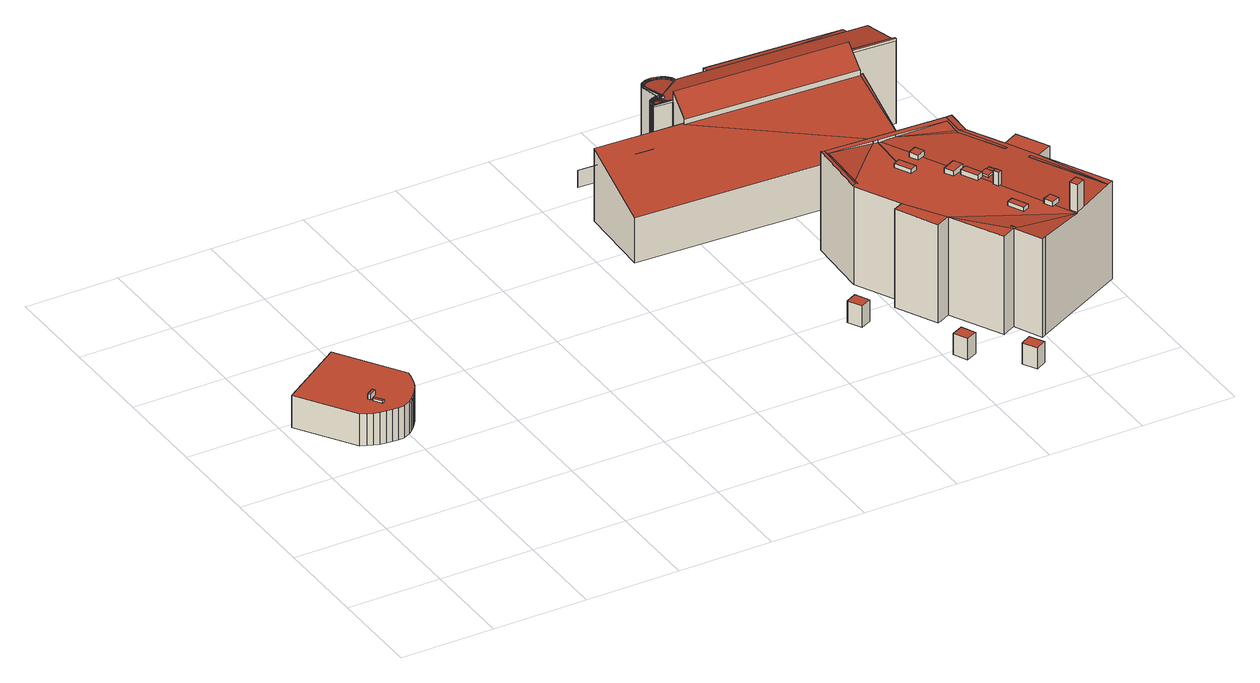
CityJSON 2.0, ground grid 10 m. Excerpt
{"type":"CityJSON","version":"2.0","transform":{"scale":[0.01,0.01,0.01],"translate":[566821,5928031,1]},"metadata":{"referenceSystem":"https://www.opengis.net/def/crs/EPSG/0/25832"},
"CityObjects":{
"building1":{"type":"Building","attributes":{"Grundfläche 2D":"79.276464","Grundhöhe NN":"2.818"},"children":["building1-1","building1-2"],"geometry":[{"type":"Solid","lod":"3","boundaries":[[[[0,1,2,3,4,5,6,7,8,9,10,11,12,13,14,15,16,17,18,19]],[[20,21,13,12]],[[22,20,12,11]],[[21,23,14,13]],[[23,24,15,14]],[[24,25,16,15]],[[25,26,17,16]],[[26,27,18,17]],[[27,28,19,18]],[[28,29,0,19]],[[29,30,1,0]],[[30,31,2,1]],[[31,32,3,2]],[[32,33,4,3]],[[33,34,5,4]],[[34,35,6,5]],[[35,36,7,6]],[[36,37,8,7]],[[37,38,9,8]],[[38,39,10,9]],[[39,22,11,10]],[[26,25,24,23,21,20,22,39,38,37,36,35,34,33,32,31,30,29,28,27]]]],"semantics":{"surfaces":[{"type":"RoofSurface"},{"type":"WallSurface"},{"type":"GroundSurface"}],"values":[[0,1,1,1,1,1,1,1,1,1,1,1,1,1,1,1,1,1,1,1,1,2]]}}]},
"building1-1":{"type":"BuildingInstallation","parents":["building1"],"geometry":[{"type":"MultiSurface","lod":"3","boundaries":[[[40,41,42,43,44]],[[42,41,45,46]],[[43,42,46,47]],[[48,40,44,43,47,49]],[[41,40,48,45]]],"semantics":{"surfaces":[{"type":"RoofSurface"},{"type":"WallSurface"}],"values":[0,1,1,1,1]}}]},
"building1-2":{"type":"BuildingInstallation","parents":["building1"],"geometry":[{"type":"MultiSurface","lod":"3","boundaries":[[[50,51,52,53,54]],[[55,56,57,52,51,50]],[[53,52,57,58]],[[58,59,54,53]],[[50,54,59,55]]],"semantics":{"surfaces":[{"type":"RoofSurface"},{"type":"WallSurface"}],"values":[0,1,1,1,1]}}]},
"building2":{"type":"Building","attributes":{"Grundfläche 2D":"2.148782","Grundhöhe NN":"3.677"},"geometry":[{"type":"Solid","lod":"3","boundaries":[[[[60,61,62,63]],[[64,65,63,62]],[[65,66,60,63]],[[66,67,61,60]],[[67,64,62,61]],[[67,66,65,64]]]],"semantics":{"surfaces":[{"type":"RoofSurface"},{"type":"WallSurface"},{"type":"GroundSurface"}],"values":[[0,1,1,1,1,2]]}}]},
"building3":{"type":"Building","attributes":{"Grundfläche 2D":"2.157138","Grundhöhe NN":"3.715"},"geometry":[{"type":"Solid","lod":"3","boundaries":[[[[68,69,70,71]],[[72,73,71,70]],[[73,74,68,71]],[[74,75,69,68]],[[75,72,70,69]],[[75,74,73,72]]]],"semantics":{"surfaces":[{"type":"RoofSurface"},{"type":"WallSurface"},{"type":"GroundSurface"}],"values":[[0,1,1,1,1,2]]}}]},
"building4":{"type":"Building","attributes":{"Grundfläche 2D":"2.168815","Grundhöhe NN":"3.710"},"geometry":[{"type":"Solid","lod":"3","boundaries":[[[[76,77,78,79]],[[80,81,79,78]],[[81,82,76,79]],[[82,83,77,76]],[[83,80,78,77]],[[83,82,81,80]]]],"semantics":{"surfaces":[{"type":"RoofSurface"},{"type":"WallSurface"},{"type":"GroundSurface"}],"values":[[0,1,1,1,1,2]]}}]},
"building5":{"type":"Building","attributes":{"Grundfläche 2D":"495.336887","Grundhöhe NN":"1.739"},"children":["building5-1","building5-2","building5-3"],"geometry":[{"type":"Solid","lod":"3","boundaries":[[[[84,85,86,87]],[[88,89,90,91,92,93,94,95,96,86,85]],[[92,91,90,97,98,99]],[[95,94,96]],[[100,101,97]],[[102,103,104,105,106,107,108,109,110,111,112,113,114,115,116,92,99,98,97,101,117,118]],[[104,119,105]],[[120,118,117]],[[121,102,118]],[[122,103,102]],[[123,106,105]],[[124,107,106]],[[125,110,109]],[[126,110,125]],[[127,111,110]],[[128,113,112]],[[129,114,113]],[[130,114,129]],[[131,115,114]],[[132,94,93,133]],[[134,135,136,94,132,133]],[[137,94,136]],[[135,134,133,93,92,138,139,140,141,142,143,144,145,146,147,148,149,150,151,152,153,154,155,156,157,158,159,160,161,162,163,94,137,136]],[[161,160,159,164,94,163,162]],[[158,94,164,159]],[[156,94,158,157]],[[155,154,94,156]],[[152,94,154,153]],[[150,165,94,152,151]],[[150,166,167,168,169,170,171,172,173,174,175,176,177,178,179,180,181,182,183,184,185,186,94,187,188,189,190,165]],[[165,190,191,94]],[[190,189,94,191]],[[187,94,189,188]],[[192,193,194,195,196,197,198]],[[199,200,201,202,203]],[[204,202,201]],[[205,202,204]],[[206,207,208]],[[209,208,210]],[[206,208,209]],[[211,212,213,209,210,214]],[[215,85,84,216]],[[215,217,201,89,88,85]],[[218,97,90,89,201,200,219]],[[100,97,218,220]],[[101,100,220,221]],[[117,101,221,222]],[[120,117,222,223]],[[118,120,223,224]],[[121,118,224,225]],[[102,121,225,226]],[[122,102,226,227]],[[103,122,227,228]],[[104,103,228,229]],[[119,104,229,230]],[[231,123,105,119,230,232]],[[106,123,231,233]],[[124,106,233,234]],[[107,124,234,235]],[[108,107,235,236]],[[109,108,236,237]],[[125,109,237,238]],[[126,125,238,239]],[[110,126,239,240]],[[127,110,240,241]],[[111,127,241,242]],[[112,111,242,243]],[[128,112,243,244]],[[113,128,244,245]],[[129,113,245,246]],[[130,129,246,247]],[[114,130,247,248]],[[131,114,248,249]],[[115,131,249,250]],[[116,115,250,251]],[[92,116,251,252]],[[138,92,252,253]],[[139,138,253,254]],[[140,139,254,255]],[[141,140,255,256]],[[142,141,256,257]],[[143,142,257,258]],[[144,143,258,259]],[[145,144,259,260]],[[146,145,260,261]],[[147,146,261,262]],[[148,147,262,263]],[[149,148,263,264]],[[150,149,264,265]],[[166,150,265,266]],[[167,166,266,267]],[[168,167,267,268]],[[169,168,268,269]],[[170,169,269,270]],[[171,170,270,271]],[[172,171,271,272]],[[173,172,272,273]],[[174,173,273,274]],[[175,174,274,275]],[[176,175,275,276]],[[177,176,276,277]],[[178,177,277,278]],[[179,178,278,279]],[[180,179,279,280]],[[181,180,280,281]],[[182,181,281,282]],[[183,182,282,283]],[[185,184,183,283,284,285,286,287]],[[288,289,94,186,185,287,286,285,290,291]],[[292,96,94,289,288,291,293,294]],[[84,87,295,216]],[[296,214,210,198,197,196,96,292,294,293,297,298]],[[198,210,208,192]],[[295,87,86,299,195,194,193,192,208,207,300]],[[195,299,86,96,196]],[[204,201,217,301]],[[205,204,301,302]],[[202,205,302,303]],[[203,202,303,304]],[[200,199,203,304,219]],[[296,298,297,305,212,211,214]],[[212,305,306,213]],[[209,213,306,307]],[[206,209,307,308]],[[207,206,308,300]],[[265,264,263,262,261,260,259,258,257,256,255,254,253,252,251,250,249,248,247,246,245,244,243,242,241,240,239,238,237,236,235,234,233,231,232,230,229,228,227,226,225,224,223,222,221,220,218,219,304,303,302,301,217,215,216,295,300,308,307,306,305,297,293,291,290,285,284,283,282,281,280,279,278,277,276,275,274,273,272,271,270,269,268,267,266]]]],"semantics":{"surfaces":[{"type":"RoofSurface"},{"type":"WallSurface"},{"type":"GroundSurface"}],"values":[[0,0,0,0,0,0,0,0,0,0,0,0,0,0,0,0,0,0,0,0,0,0,0,0,0,0,0,0,0,0,0,0,0,0,0,0,0,0,0,0,0,1,1,1,1,1,1,1,1,1,1,1,1,1,1,1,1,1,1,1,1,1,1,1,1,1,1,1,1,1,1,1,1,1,1,1,1,1,1,1,1,1,1,1,1,1,1,1,1,1,1,1,1,1,1,1,1,1,1,1,1,1,1,1,1,1,1,1,1,1,1,1,1,1,1,1,1,1,1,1,1,1,1,1,1,2]]}}]},
"building5-1":{"type":"BuildingInstallation","parents":["building5"],"geometry":[{"type":"MultiSurface","lod":"3","boundaries":[[[309,310,311]],[[312,313,314,311,310,315,316]],[[311,314,317,318]],[[319,320,321,309]],[[309,321,322,310]],[[323,324,320]],[[320,324,325,321]],[[326,327,328,323]],[[328,324,323]],[[329,330,331,327]],[[327,331,332,328]],[[333,334,335,330]],[[330,335,336,331]],[[334,337,338,339]],[[339,340,334]],[[340,335,334]],[[341,342,343,338]],[[338,343,344,339]],[[342,345,346,343]],[[347,345,342]],[[348,345,347]],[[349,350,351,348]],[[351,345,348]],[[352,353,354,350]],[[354,351,350]],[[355,356,357,353]],[[357,354,353]],[[358,359,356]],[[359,357,356]],[[360,361,359,358]],[[362,361,360]],[[363,364,361,362]],[[365,364,363]],[[366,367,368,369,364,365]],[[370,371,368]],[[371,369,368]],[[372,373,371,370]],[[373,372,374,375,376,377,378,379,380,381]],[[382,383,384,379,378]],[[383,385,386,387,384]],[[388,389,387,386]],[[390,391,389]],[[391,387,389]],[[392,387,391]],[[393,394,387,392]],[[395,394,393]],[[396,394,395]],[[397,398,396]],[[396,398,399,394]],[[400,401,397]],[[401,398,397]],[[402,401,400]],[[403,404,402]],[[404,401,402]],[[405,404,403]],[[406,404,405]],[[407,408,406]],[[408,404,406]],[[409,410,411,407]],[[411,408,407]],[[410,412,413,411]],[[414,415,412]],[[412,415,416,413]],[[417,418,415,414]],[[419,418,417]],[[420,418,419]],[[421,422,423,420]],[[423,418,420]],[[424,422,421]],[[425,426,427,422,424]],[[426,428,429,427]],[[430,431,432,433,429,428]],[[434,435,436,437,432,431]],[[438,439,436,435]],[[438,440,441,442,443,439]],[[444,441,440]],[[445,441,444]],[[446,447,448,445]],[[445,448,449,441]],[[450,451,447,446]],[[452,453,451]],[[451,453,454,447]],[[455,456,452]],[[456,453,452]],[[457,456,455]],[[458,459,460,457]],[[457,460,461,456]],[[459,462,463]],[[460,459,463,464]],[[462,465,466,463]],[[467,463,466]],[[465,468,466]],[[468,467,466]],[[469,470,463,467]],[[471,317,314]],[[471,472,473,474]],[[475,476,477,478,479,480,481,482,317,471,474,483,484]],[[485,486,473]],[[486,487,473]],[[474,473,487,488,489]],[[490,491,309,311]],[[491,492,319,309]],[[492,493,320,319]],[[493,494,323,320]],[[494,495,326,323]],[[495,496,327,326]],[[496,497,329,327]],[[497,498,330,329]],[[498,499,333,330]],[[499,500,334,333]],[[500,501,337,334]],[[501,502,338,337]],[[502,503,341,338]],[[342,341,503,188]],[[188,504,347,342]],[[347,504,190,348]],[[190,505,349,348]],[[352,350,349,505,506]],[[506,151,507,355,353,352]],[[355,507,153,356]],[[153,508,358,356]],[[362,360,358,508,155,509]],[[509,157,510,365,363,362]],[[365,510,159,366]],[[159,511,367,366]],[[511,160,368,367]],[[370,368,160,512]],[[370,512,162,372]],[[162,513,374,372]],[[513,514,375,374]],[[375,514,137,376]],[[137,515,377,376]],[[515,135,378,377]],[[382,378,135,516]],[[383,382,516,517]],[[383,517,134,385]],[[134,518,386,385]],[[518,133,519,390,389,388,386]],[[519,91,99,520,395,393,392,391,390]],[[396,395,520,521]],[[521,522,397,396]],[[522,523,400,397]],[[523,524,403,402,400]],[[525,405,524]],[[405,403,524]],[[405,525,526,406]],[[526,527,407,406]],[[527,528,409,407]],[[528,529,410,409]],[[529,530,412,410]],[[530,531,414,412]],[[531,532,533,419,417,414]],[[533,534,420,419]],[[534,535,536,424,421,420]],[[426,425,424,536,537,538]],[[538,539,428,426]],[[539,540,430,428]],[[540,541,431,430]],[[541,542,434,431]],[[542,543,435,434]],[[438,435,543,544]],[[544,545,440,438]],[[545,546,444,440]],[[546,547,445,444]],[[547,548,446,445]],[[450,446,548,549]],[[549,550,451,450]],[[550,551,452,451]],[[551,552,455,452]],[[552,553,457,455]],[[553,554,458,457]],[[554,555,459,458]],[[462,459,555,556]],[[556,557,465,462]],[[468,465,557,558]],[[559,560,470,469,467,468,558,98]],[[560,97,463,470]],[[97,100,464,463]],[[100,101,460,464]],[[101,117,461,460]],[[117,120,456,461]],[[120,118,453,456]],[[118,121,454,453]],[[121,102,447,454]],[[102,122,448,447]],[[122,103,449,448]],[[103,104,441,449]],[[442,441,104,119]],[[119,105,123,439,443,442]],[[123,106,436,439]],[[437,436,106,124]],[[124,107,432,437]],[[107,108,433,432]],[[108,109,429,433]],[[109,125,427,429]],[[125,126,422,427]],[[126,110,423,422]],[[110,127,418,423]],[[127,111,415,418]],[[111,112,416,415]],[[112,128,413,416]],[[128,113,411,413]],[[113,129,408,411]],[[129,130,404,408]],[[130,114,401,404]],[[114,131,398,401]],[[131,115,399,398]],[[115,116,394,399]],[[387,394,116,92]],[[384,387,92,138]],[[138,139,379,384]],[[139,140,380,379]],[[140,141,381,380]],[[141,142,373,381]],[[142,143,371,373]],[[143,144,369,371]],[[144,145,364,369]],[[145,146,361,364]],[[146,147,359,361]],[[357,359,147,148]],[[148,149,354,357]],[[149,150,351,354]],[[150,166,345,351]],[[166,167,346,345]],[[167,168,343,346]],[[168,169,344,343]],[[169,170,339,344]],[[170,171,340,339]],[[171,172,335,340]],[[172,173,336,335]],[[331,336,173,174]],[[174,175,332,331]],[[175,176,328,332]],[[176,177,324,328]],[[177,178,325,324]],[[178,179,321,325]],[[179,180,322,321]],[[180,181,310,322]],[[181,182,315,310]],[[182,183,316,315]],[[183,184,185,313,312,316]],[[94,561,472,471,314,313,185,186]],[[485,473,472,561,95,562]],[[485,562,93,486]],[[93,132,487,486]],[[487,132,563,488]],[[488,563,136,489]],[[136,163,161,164,158,156,154,478,477,476,475,484,483,474,489]],[[191,481,480,479,478,154,152,165]],[[191,189,482,481]],[[482,189,187,317]],[[187,564,490,311,318,317]]],"semantics":{"surfaces":[{"type":"RoofSurface"},{"type":"WallSurface"}],"values":[0,0,0,0,0,0,0,0,0,0,0,0,0,0,0,0,0,0,0,0,0,0,0,0,0,0,0,0,0,0,0,0,0,0,0,0,0,0,0,0,0,0,0,0,0,0,0,0,0,0,0,0,0,0,0,0,0,0,0,0,0,0,0,0,0,0,0,0,0,0,0,0,0,0,0,0,0,0,0,0,0,0,0,0,0,0,0,0,0,0,0,0,0,0,0,0,0,0,0,0,1,1,1,1,1,1,1,1,1,1,1,1,1,1,1,1,1,1,1,1,1,1,1,1,1,1,1,1,1,1,1,1,1,1,1,1,1,1,1,1,1,1,1,1,1,1,1,1,1,1,1,1,1,1,1,1,1,1,1,1,1,1,1,1,1,1,1,1,1,1,1,1,1,1,1,1,1,1,1,1,1,1,1,1,1,1,1,1,1,1,1,1,1,1,1,1,1,1,1,1,1,1,1,1,1,1,1,1,1,1,1,1,1,1,1,1,1,1,1,1,1,1,1,1,1,1,1,1,1,1,1,1,1,1,1,1,1,1,1,1,1,1,1,1,1,1,1,1,1,1,1,1]}}]},
"building5-2":{"type":"BuildingInstallation","parents":["building5"],"geometry":[{"type":"MultiSurface","lod":"3","boundaries":[[[565,566,567,568,299]],[[568,567,88,569]],[[87,565,299,568,569,86]],[[87,84,566,565]],[[567,566,84,570,88]]],"semantics":{"surfaces":[{"type":"RoofSurface"},{"type":"WallSurface"}],"values":[0,1,1,1,1]}}]},
"building5-3":{"type":"BuildingInstallation","parents":["building5"],"geometry":[{"type":"MultiSurface","lod":"3","boundaries":[[[571,287,572,296,292,289]],[[573,572,287]],[[574,575,572,573]],[[289,296,298,288]],[[287,571,289,288,576,286]],[[287,286,577,573]],[[574,573,577,578]],[[575,574,578,579]],[[296,572,575,579,298]],[[294,298,579,578,577,286,576,288]]],"semantics":{"surfaces":[{"type":"RoofSurface"},{"type":"WallSurface"},{"type":"OuterCeilingSurface"}],"values":[0,0,0,1,1,1,1,1,1,2]}}]},
"building6":{"type":"Building","attributes":{"Grundfläche 2D":"321.585678","Grundhöhe NN":"2.379"},"children":["building6-1","building6-2","building6-3","building6-4","building6-5","building6-6","building6-7","building6-8","building6-9","building6-10","building6-11"],"geometry":[{"type":"MultiSurface","lod":"3","boundaries":[[[580,581,582,583]],[[584,585,586,587,588,589,590,591,592,593,594,595,596,597,598,599,600]],[[601,602,603,604,605]],[[606,607,608,609,610]],[[611,612,613,614,615,616,617,618,619,620,608,621,622,603,623,624,625,592,591,590,626,627,628,629,630,631],[632,633,634,601,605,604,603]],[[635,636,637]],[[620,619,618,617,616,615,614,613,612,611,631,637,636,635,638,639,640,641,642,597,596,643,644,645,646,608]],[[609,608,646],[583,581,580]],[[647,623,603]],[[623,648,649,650,624]],[[628,651,629]],[[587,629,651]],[[625,652,593,592]],[[653,643,596,595,594]],[[641,640,598]],[[654,644,643]],[[645,655,656,657,646]],[[658,609,646]],[[597,642,641]],[[597,641,598]],[[640,600,599,598]],[[640,639,600]],[[638,635,584,600,639]],[[635,637,585,584]],[[637,631,630,629,586,585]],[[629,587,586]],[[651,628,588,587]],[[626,589,588,628,627]],[[590,589,626]],[[602,601,634]],[[603,602,632]],[[602,634,633]],[[602,633,632]],[[594,593,659]],[[606,610,660,661]],[[607,606,661,662]],[[647,603,622,621,608,607,662,663]],[[623,647,663,664]],[[648,623,664,665]],[[649,648,665,666]],[[667,624,650,649,666,668]],[[625,624,667,669]],[[652,625,669,670]],[[659,593,652,670,671,653,594]],[[654,643,653,671,672]],[[645,644,654,672,673]],[[655,645,673,674]],[[656,655,674,675]],[[676,646,657,656,675,677]],[[658,646,676,678]],[[609,658,678,679]],[[610,609,679,660]],[[674,673,672,671,670,669,667,668,666,665,664,663,662,661,660,679,678,676,677,675]]],"semantics":{"surfaces":[{"type":"RoofSurface"},{"type":"WallSurface"},{"type":"GroundSurface"}],"values":[0,0,0,0,0,0,0,0,0,0,0,0,0,0,0,0,0,0,1,1,1,1,1,1,1,1,1,1,1,1,1,1,1,1,1,1,1,1,1,1,1,1,1,1,1,1,1,1,1,1,1,1,2]}}]},
"building6-1":{"type":"BuildingInstallation","parents":["building6"],"geometry":[{"type":"MultiSurface","lod":"3","boundaries":[[[680,681,682,683]],[[684,685,683,682,686]],[[685,687,680,683]],[[688,681,680,687,689]],[[688,686,682,681]]],"semantics":{"surfaces":[{"type":"RoofSurface"},{"type":"WallSurface"}],"values":[0,1,1,1,1]}}]},
"building6-2":{"type":"BuildingInstallation","parents":["building6"],"geometry":[{"type":"MultiSurface","lod":"3","boundaries":[[[690,691,692,693,694]],[[692,691,690,695,636,696]],[[693,692,696,697]],[[697,698,694,693]],[[698,695,690,694]]],"semantics":{"surfaces":[{"type":"RoofSurface"},{"type":"WallSurface"}],"values":[0,1,1,1,1]}}]},
"building6-3":{"type":"BuildingInstallation","parents":["building6"],"geometry":[{"type":"MultiSurface","lod":"3","boundaries":[[[699,700,687,685]],[[701,702,700,699]],[[702,689,687,700]],[[684,701,699,685]]],"semantics":{"surfaces":[{"type":"RoofSurface"},{"type":"WallSurface"}],"values":[0,1,1,1]}}]},
"building6-4":{"type":"BuildingInstallation","parents":["building6"],"geometry":[{"type":"MultiSurface","lod":"3","boundaries":[[[703,704,705,706]],[[620,707,704,703,708]],[[707,709,705,704]],[[619,710,706,705,709]],[[710,708,703,706]]],"semantics":{"surfaces":[{"type":"RoofSurface"},{"type":"WallSurface"}],"values":[0,1,1,1,1]}}]},
"building6-5":{"type":"BuildingInstallation","parents":["building6"],"geometry":[{"type":"MultiSurface","lod":"3","boundaries":[[[711,712,713,714]],[[714,713,715,716]],[[711,714,716,717]],[[712,711,717,718]],[[713,712,718,715]]],"semantics":{"surfaces":[{"type":"RoofSurface"},{"type":"WallSurface"}],"values":[0,1,1,1,1]}}]},
"building6-6":{"type":"BuildingInstallation","parents":["building6"],"geometry":[{"type":"MultiSurface","lod":"3","boundaries":[[[719,720,721,722]],[[719,723,614,724,720]],[[724,725,721,720]],[[613,726,722,721,725]],[[726,723,719,722]]],"semantics":{"surfaces":[{"type":"RoofSurface"},{"type":"WallSurface"}],"values":[0,1,1,1,1]}}]},
"building6-7":{"type":"BuildingInstallation","parents":["building6"],"geometry":[{"type":"MultiSurface","lod":"3","boundaries":[[[727,728,729,730,731,732]],[[733,730,729,728,734,615]],[[731,730,733,735]],[[736,727,732,731,735,616]],[[728,727,736,734]]],"semantics":{"surfaces":[{"type":"RoofSurface"},{"type":"WallSurface"}],"values":[0,1,1,1,1]}}]},
"building6-8":{"type":"BuildingInstallation","parents":["building6"],"geometry":[{"type":"MultiSurface","lod":"3","boundaries":[[[737,738,739,740]],[[741,738,737,742,612]],[[741,743,739,738]],[[744,740,739,743,611]],[[744,742,737,740]]],"semantics":{"surfaces":[{"type":"RoofSurface"},{"type":"WallSurface"}],"values":[0,1,1,1,1]}}]},
"building6-9":{"type":"BuildingInstallation","parents":["building6"],"geometry":[{"type":"MultiSurface","lod":"3","boundaries":[[[745,746,747,748,749,750]],[[751,748,747,746,752,618]],[[749,748,751,753]],[[754,745,750,749,753,617]],[[746,745,754,752]]],"semantics":{"surfaces":[{"type":"RoofSurface"},{"type":"WallSurface"}],"values":[0,1,1,1,1]}}]},
"building6-10":{"type":"BuildingInstallation","parents":["building6"],"geometry":[{"type":"MultiSurface","lod":"3","boundaries":[[[755,756,757,758,759]],[[622,757,756,621]],[[758,757,622,760]],[[755,759,758,760,761,762]],[[756,755,762,621]]],"semantics":{"surfaces":[{"type":"RoofSurface"},{"type":"WallSurface"}],"values":[0,1,1,1,1]}}]},
"building6-11":{"type":"BuildingInstallation","parents":["building6"],"geometry":[{"type":"MultiSurface","lod":"3","boundaries":[[[763,764,765,766,767]],[[763,767,766,768,769,770]],[[771,764,763,770]],[[765,764,771,772]],[[766,765,772,768]],[[770,769,768,772,771]]],"semantics":{"surfaces":[{"type":"RoofSurface"},{"type":"WallSurface"},{"type":"OuterCeilingSurface"}],"values":[0,1,1,1,1,2]}}]}
},
"vertices":[
[935,2170,536],[977,2207,536],[1016,2248,536],[1052,2292,536],[1083,2338,536],[1110,2388,536],[1132,2439,536],[1149,2493,536],[1162,2548,536],[1170,2604,536],[726,3278,536],[28,2810,536],[420,2216,536],[477,2188,536],[536,2165,536],[597,2148,536],[659,2135,536],[722,2128,536],[786,2127,536],[849,2130,536],[420,2216,182],[477,2188,182],[28,2810,182],[536,2165,182],[597,2148,182],[659,2135,182],[722,2128,182],[786,2127,182],[849,2130,182],[935,2170,182],[977,2207,182],[1016,2248,182],[1052,2292,182],[1083,2338,182],[1110,2388,182],[1132,2439,182],[1149,2493,182],[1162,2548,182],[1170,2604,182],[726,3278,182],
[616,2403,594],[633,2377,594],[707,2427,594],[690,2453,594],[634,2416,594],[633,2377,536],[707,2427,536],[690,2453,536],[616,2403,536],[634,2416,536],
[663,2372,561],[646,2360,561],[640,2356,561],[699,2270,561],[723,2286,561],[663,2372,536],[646,2360,536],[640,2356,536],[699,2270,536],[723,2286,536],
[5477,1724,507],[5363,1665,507],[5438,1516,507],[5553,1575,507],[5438,1516,268],[5553,1575,268],[5477,1724,268],[5363,1665,268],
[6010,536,507],[6127,593,507],[6055,741,507],[5937,684,507],[6055,741,272],[5937,684,272],[6010,536,272],[6127,593,272],
[6523,283,507],[6412,221,507],[6495,73,507],[6606,136,507],[6495,73,271],[6606,136,271],[6523,283,271],[6412,221,271],
[7628,4673,988],[7628,4687,988],[7139,4709,988],[7138,4697,988],[7629,4699,985],[7651,5239,840],[5648,5329,840],[5298,5024,929],[5267,4998,937],[5288,4835,978],[5291,4804,986],[5297,4812,984],[5291,4792,990],[5622,5330,840],[5606,5315,844],[5298,5026,928],[5620,5345,836],[5617,5359,832],[5581,5429,816],[5557,5451,811],[5544,5461,809],[5529,5469,808],[5502,5480,806],[5473,5487,805],[5459,5488,805],[5444,5488,806],[5398,5481,809],[5368,5468,814],[5354,5460,816],[5329,5440,822],[5299,5403,833],[5287,5376,840],[5283,5363,844],[5613,5374,829],[5599,5403,822],[5530,5468,808],[5607,5389,825],[5591,5416,819],[5569,5441,814],[5516,5475,807],[5487,5484,805],[5428,5487,807],[5413,5485,808],[5382,5475,811],[5341,5451,819],[5318,5429,826],[5308,5416,829],[5293,5390,836],[5286,4835,979],[5265,4962,946],[5259,4962,946],[5245,4963,947],[5282,4835,979],[5238,4963,947],[5259,4999,937],[5251,4999,937],[5243,4999,937],[5234,4999,938],[5226,4998,938],[5217,4997,939],[5208,4995,940],[5199,4992,941],[5190,4989,942],[5181,4985,943],[5173,4981,944],[5165,4976,946],[5156,4971,948],[5186,4947,953],[5268,4836,979],[5193,4951,952],[5270,4836,979],[5200,4954,951],[5272,4836,979],[5208,4957,949],[5274,4836,979],[5215,4959,949],[5223,4961,948],[5278,4835,979],[5230,4962,947],[5279,4835,979],[5276,4835,979],[5266,4836,979],[5148,4965,949],[5141,4958,951],[5134,4951,954],[5128,4944,956],[5122,4936,958],[5116,4928,960],[5111,4919,962],[5107,4911,965],[5103,4902,967],[5100,4893,970],[5098,4884,972],[5096,4875,974],[5095,4866,976],[5094,4857,979],[5094,4849,981],[5094,4840,983],[5095,4832,985],[5096,4824,987],[5097,4821,988],[5098,4817,989],[5128,4815,988],[5257,4836,979],[5166,4932,957],[5260,4836,979],[5173,4938,956],[5263,4836,979],[7129,4478,935],[7129,4493,947],[7138,4697,1108],[7139,4709,1117],[5291,4792,1116],[5281,4577,947],[5280,4560,934],[5650,5373,650],[5648,5329,664],[7651,5239,645],[6197,5589,565],[5660,5615,574],[7675,5743,507],[6206,5810,512],[7163,4492,878],[7129,4493,878],[7129,4478,873],[7128,3691,581],[5280,4560,881],[4957,4593,885],[4344,4623,881],[4309,3808,576],[5281,4577,888],[7628,4687,74],[7628,4673,74],[7651,5239,74],[5622,5330,74],[5648,5329,74],[5620,5345,74],[5617,5359,74],[5613,5374,74],[5607,5389,74],[5599,5403,74],[5591,5416,74],[5581,5429,74],[5569,5441,74],[5557,5451,74],[5544,5461,74],[5530,5468,74],[5516,5475,74],[5529,5469,74],[5502,5480,74],[5487,5484,74],[5473,5487,74],[5459,5488,74],[5444,5488,74],[5428,5487,74],[5413,5485,74],[5398,5481,74],[5382,5475,74],[5368,5468,74],[5354,5460,74],[5341,5451,74],[5329,5440,74],[5318,5429,74],[5308,5416,74],[5299,5403,74],[5293,5390,74],[5287,5376,74],[5283,5363,74],[5267,4998,74],[5259,4999,74],[5251,4999,74],[5243,4999,74],[5234,4999,74],[5226,4998,74],[5217,4997,74],[5208,4995,74],[5199,4992,74],[5190,4989,74],[5181,4985,74],[5173,4981,74],[5165,4976,74],[5156,4971,74],[5148,4965,74],[5141,4958,74],[5134,4951,74],[5128,4944,74],[5122,4936,74],[5116,4928,74],[5111,4919,74],[5107,4911,74],[5103,4902,74],[5100,4893,74],[5098,4884,74],[5096,4875,74],[5095,4866,74],[5094,4857,74],[5094,4849,74],[5094,4840,74],[5095,4832,74],[5096,4824,74],[5097,4821,74],[5098,4817,74],[5098,4817,501],[5098,4817,525],[5291,4804,501],[5291,4804,525],[5128,4815,74],[5291,4804,74],[5291,4792,534],[5291,4792,74],[5291,4792,501],[7138,4697,74],[5281,4577,691],[5281,4577,74],[5281,4577,501],[7139,4709,1015],[7129,4493,74],[7675,5743,74],[6206,5810,74],[6197,5589,74],[5660,5615,74],[4344,4623,74],[4309,3808,74],[7128,3691,74],[7163,4492,74],
[5130,4849,995],[5094,4840,996],[5130,4843,996],[5097,4821,1000],[5098,4817,1001],[5128,4815,1002],[5095,4832,998],[5096,4824,999],[5257,4836,996],[5137,4842,996],[5130,4856,993],[5131,4862,991],[5094,4857,993],[5094,4849,995],[5132,4869,990],[5096,4875,990],[5095,4866,991],[5133,4876,988],[5135,4882,986],[5098,4884,988],[5137,4889,984],[5140,4896,983],[5103,4902,984],[5100,4893,986],[5143,4902,981],[5147,4909,979],[5111,4919,981],[5107,4911,983],[5151,4915,978],[5155,4921,976],[5122,4936,978],[5116,4928,979],[5160,4926,975],[5166,4932,974],[5134,4951,975],[5128,4944,976],[5148,4965,972],[5141,4958,974],[5171,4937,972],[5173,4938,972],[5177,4941,971],[5179,4942,971],[5156,4971,971],[5184,4946,970],[5186,4947,970],[5165,4976,970],[5190,4949,970],[5193,4951,969],[5173,4981,970],[5197,4953,969],[5181,4985,969],[5200,4954,968],[5190,4989,968],[5203,4955,968],[5208,4957,968],[5199,4992,968],[5210,4958,968],[5215,4959,967],[5217,4960,967],[5223,4961,967],[5208,4995,967],[5224,4961,967],[5217,4997,967],[5230,4962,967],[5226,4998,967],[5231,4962,967],[5237,4963,967],[5238,4963,967],[5244,4963,967],[5245,4963,967],[5251,4999,967],[5243,4999,967],[5234,4999,967],[5250,4963,967],[5256,4963,967],[5259,4999,967],[5259,4962,967],[5263,4962,967],[5267,4998,967],[5265,4962,967],[5272,4962,967],[5295,4963,967],[5296,4995,957],[5298,5024,949],[5298,5026,948],[5283,5363,850],[5312,5354,850],[5316,5366,847],[5320,5377,844],[5293,5390,844],[5287,5376,847],[5326,5388,841],[5299,5403,841],[5329,5393,840],[5332,5398,839],[5308,5416,839],[5333,5399,839],[5339,5406,837],[5341,5409,836],[5318,5429,836],[5350,5418,834],[5359,5427,831],[5329,5440,834],[5370,5435,829],[5341,5451,831],[5382,5442,827],[5368,5468,827],[5354,5460,829],[5386,5444,826],[5382,5475,825],[5394,5447,825],[5406,5452,824],[5408,5452,824],[5413,5485,823],[5398,5481,824],[5419,5455,823],[5426,5456,823],[5432,5457,822],[5428,5487,822],[5445,5458,822],[5444,5488,822],[5457,5458,821],[5469,5457,821],[5473,5487,821],[5459,5488,821],[5481,5454,822],[5493,5451,822],[5502,5480,822],[5487,5484,822],[5505,5447,823],[5516,5475,823],[5516,5442,824],[5544,5461,825],[5530,5468,824],[5529,5469,824],[5528,5435,825],[5539,5427,827],[5549,5418,829],[5581,5429,831],[5569,5441,829],[5557,5451,827],[5558,5409,831],[5566,5399,833],[5573,5387,836],[5599,5403,836],[5591,5416,833],[5579,5376,838],[5607,5389,838],[5584,5364,841],[5588,5352,844],[5590,5340,847],[5617,5359,844],[5613,5374,841],[5592,5328,849],[5622,5330,849],[5620,5345,847],[5592,5327,850],[5605,5316,852],[5606,5315,852],[5592,5315,852],[5615,5316,852],[5622,5316,852],[5291,4804,1008],[5296,4804,1008],[5297,4812,1005],[5281,4835,996],[5276,4835,996],[5274,4836,996],[5272,4836,996],[5270,4836,996],[5268,4836,996],[5266,4836,996],[5263,4836,996],[5260,4836,996],[5279,4835,996],[5278,4835,996],[5299,4834,996],[5288,4835,996],[5286,4835,996],[5285,4835,996],[5282,4835,996],[5130,4843,981],[5130,4849,980],[5130,4856,978],[5131,4862,976],[5132,4869,974],[5133,4876,973],[5135,4882,971],[5137,4889,969],[5140,4896,967],[5143,4902,966],[5147,4909,964],[5151,4915,962],[5155,4921,961],[5160,4926,959],[5171,4937,956],[5177,4941,955],[5184,4946,953],[5190,4949,952],[5197,4953,951],[5203,4955,950],[5210,4958,949],[5217,4960,948],[5224,4961,948],[5231,4962,947],[5237,4963,947],[5244,4963,947],[5250,4963,946],[5256,4963,946],[5263,4962,946],[5295,4963,945],[5312,5354,845],[5316,5366,841],[5320,5377,838],[5326,5388,836],[5332,5398,833],[5333,5399,833],[5339,5406,830],[5341,5409,830],[5350,5418,827],[5359,5427,824],[5370,5435,822],[5382,5442,820],[5386,5444,819],[5394,5447,818],[5406,5452,816],[5408,5452,816],[5419,5455,815],[5426,5456,815],[5432,5457,814],[5445,5458,814],[5457,5458,813],[5469,5457,813],[5481,5454,813],[5493,5451,814],[5505,5447,814],[5516,5442,815],[5528,5435,816],[5539,5427,818],[5549,5418,820],[5558,5409,822],[5566,5399,824],[5573,5387,827],[5579,5376,830],[5584,5364,832],[5588,5352,836],[5590,5340,838],[5592,5328,841],[5592,5327,842],[5592,5315,845],[5615,5316,844],[5622,5316,844],[5296,4804,986],[5299,4834,978],[5285,4835,979],[5137,4842,981],
[7138,4697,1015],[7628,4673,1015],[7629,4699,1015],[7139,4726,1015],[7139,4726,984],[7629,4687,988],
[5128,4815,525],[4957,4593,691],[5097,4821,521],[4371,4854,521],[4170,4631,691],[5128,4815,501],[5097,4821,501],[4371,4854,501],[4170,4631,501],
[6783,1058,1224],[6773,1053,1224],[6805,1017,1224],[6805,1018,1224],[6442,2963,1224],[6443,2963,1224],[6622,2953,1224],[7170,2924,1224],[7160,2700,1224],[7397,2236,1224],[7426,2248,1224],[7365,2373,1224],[7180,2730,1224],[7190,2987,1224],[5920,3049,1224],[5889,2442,1224],[5894,2415,1224],[5900,2404,1224],[5924,2990,1224],[6391,2965,1224],[6394,2965,1224],[7541,2016,1224],[7512,2001,1224],[7918,1220,1224],[7604,1889,1224],[7598,1901,1224],[6954,726,1225],[6957,727,1224],[7441,975,1194],[6771,999,1227],[6914,705,1227],[6636,2632,1194],[6681,2541,1194],[6823,2247,1194],[6869,2154,1194],[6886,2119,1194],[6968,1949,1194],[7036,1810,1194],[7062,1756,1194],[7288,1291,1194],[7332,1200,1194],[7454,982,1195],[7544,1028,1201],[7610,1980,1227],[7442,2318,1227],[7241,2706,1227],[7397,2236,1223],[7305,2415,1222],[7160,2700,1223],[6622,2953,1202],[6539,2958,1198],[6477,2961,1194],[7600,1832,1223],[7590,1851,1223],[7512,2001,1223],[6442,2963,1196],[6414,2529,1205],[6443,2963,1196],[6427,2963,1196],[6394,2965,1197],[6391,2965,1198],[5903,2457,1224],[5901,2423,1224],[5842,2394,1227],[5848,2365,1227],[6087,1899,1227],[6346,1481,1227],[7981,1252,1227],[7777,2065,1227],[7604,2402,1227],[7542,2370,1227],[7161,2738,1224],[7252,2984,1227],[5876,3051,1227],[5842,2378,1227],[5976,1846,1227],[6196,1408,1227],[6244,1431,1227],[6626,925,1227],[6446,3023,1194],[6914,705,138],[6954,726,138],[6957,727,138],[7981,1252,138],[7610,1980,138],[7777,2065,138],[7604,2402,138],[7442,2318,138],[7542,2370,138],[7241,2706,138],[7252,2984,138],[5876,3051,138],[5842,2378,138],[6087,1899,138],[5976,1846,138],[6196,1408,138],[6346,1481,138],[6244,1431,138],[6626,925,138],[6771,999,138],
[7072,2041,1220],[6996,2005,1220],[7035,1923,1220],[7111,1959,1220],[7111,1959,1202],[7111,1959,1206],[7035,1923,1197],[7072,2041,1206],[6996,2005,1197],[7072,2041,1202],
[6421,2533,1252],[6414,2529,1252],[6346,2495,1252],[6433,2325,1252],[6508,2363,1252],[6421,2533,1205],[6346,2495,1208],[6433,2325,1208],[6508,2363,1204],
[7166,1985,1206],[7127,2067,1206],[7166,1985,1205],[7127,2067,1205],
[7301,1186,1247],[7391,1227,1247],[7349,1319,1247],[7259,1277,1247],[7391,1227,1198],[7301,1186,1196],[7349,1319,1198],[7259,1277,1196],
[7019,1237,1247],[7085,1270,1247],[7004,1434,1247],[6938,1402,1247],[7004,1434,1203],[6938,1402,1206],[7019,1237,1206],[7085,1270,1203],
[6761,2099,1252],[6901,2170,1252],[6853,2263,1252],[6714,2192,1252],[6761,2099,1200],[6901,2170,1196],[6853,2263,1196],[6714,2192,1200],
[6987,1957,1252],[6905,2128,1252],[6886,2119,1252],[6836,2096,1252],[6918,1925,1252],[6968,1949,1252],[6836,2096,1197],[6905,2128,1196],[6918,1925,1197],[6987,1957,1196],
[6616,2507,1252],[6704,2554,1252],[6657,2643,1252],[6569,2597,1252],[6704,2554,1196],[6616,2507,1198],[6657,2643,1196],[6569,2597,1198],
[7015,1800,1347],[7041,1746,1347],[7062,1756,1347],[7078,1764,1347],[7052,1817,1347],[7036,1810,1347],[7078,1764,1196],[7041,1746,1196],[7052,1817,1196],[7015,1800,1196],
[7413,1063,1502],[7454,982,1501],[7544,1028,1501],[7503,1109,1502],[7472,1094,1502],[7503,1109,1201],[7472,1094,1199],[7413,1063,1195],
[7756,2105,561],[7857,2158,561],[7728,2412,561],[7626,2358,561],[7634,2342,561],[7626,2358,541],[7634,2342,541],[7756,2105,541],[7857,2158,541],[7728,2412,541]
]}
